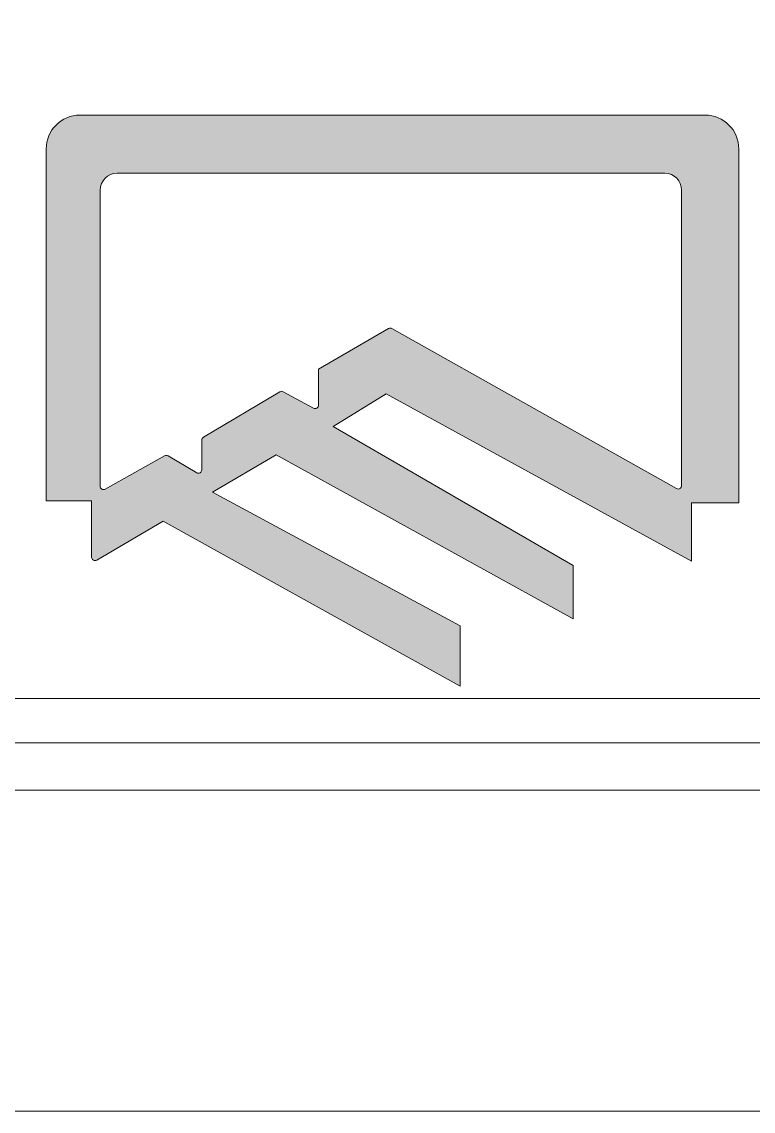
# Model space of a CAD drawing. Header units: metres. Extents: x 236 to 355, y 67 to 475.
# Drawn here: x 291.449 to 293.045, y 317.339 to 319.715 of the extents above; entities that cross this region are included whole.
import ezdxf

# ---------------------------------------------------------------- set-up
doc = ezdxf.new("R2010")
doc.units = ezdxf.units.M
doc.header["$LTSCALE"] = 0.007
doc.header["$MEASUREMENT"] = 0
for name, color, linetype in [('6', 6, 'Continuous'), ('DIM1', 40, 'Continuous'), ('H', 7, 'Continuous')]:
    doc.layers.add(name, color=color, linetype=linetype)

msp = doc.modelspace()

# ---------------------------------------------------------------- hatches: boundary and pattern name
at = {"layer": 'H', "lineweight": 5}
h = msp.add_hatch(color=256, dxfattribs=at)
h.dxf.hatch_style = 1
edge = h.paths.add_edge_path(flags=16)
edge.add_line((291.6309425383077, 318.6961369031542), (291.7606120027413, 318.7687601629314))
edge.add_arc((291.764203552225, 318.7623474199686), 0.007350000000017982, 59.437097630439325, 119.25163823809879, ccw=False)
edge.add_line((291.7679409096211, 318.768676295042), (291.8304819709257, 318.7317442501995))
edge.add_arc((291.8342193283216, 318.738073125273), 0.007350000000011949, 239.4370976314277, 360)
edge.add_line((291.8415693283216, 318.738073125273), (291.8415693283216, 318.8030465802448))
edge.add_arc((291.8489193283216, 318.8030465802448), 0.00735000000000241, 120.6793370898819, 180.0000000004431, ccw=False)
edge.add_line((291.8451691173063, 318.8093678473125), (292.012111486671, 318.9084095593286))
edge.add_arc((292.0158616976862, 318.9020882922609), 0.007349999999919556, 61.4055559901837, 120.67933708972691, ccw=False)
edge.add_line((292.019379457059, 318.9085418082789), (292.0853329283811, 318.8725911046203))
edge.add_arc((292.088850687754, 318.8790446206383), 0.007350000000035549, 241.4055559904133, 360)
edge.add_line((292.096200687754, 318.8790446206383), (292.096200687754, 318.9578182255407))
edge.add_line((292.096200687754, 318.9578182255407), (292.249093813542, 319.0464406598501))
edge.add_arc((292.2527797116638, 319.0400816776174), 0.007349999999953217, 60.65149446919912, 120.0981457140401, ccw=False)
edge.add_line((292.2563820977339, 319.0464883393536), (292.877490201784, 318.6972469911855))
edge.add_arc((292.8810925878541, 318.7036536529217), 0.007350000000015537, 240.6514944694163, 359.9999999995569)
edge.add_line((292.8884425878541, 318.7036536529216), (292.8884425878541, 319.3481539387913))
edge.add_arc((292.8516925878541, 319.3481539387913), 0.03674999999998363, 0, 90)
edge.add_line((292.8516925878541, 319.3849039387912), (291.6567509888239, 319.3849039387912))
edge.add_arc((291.6567509888239, 319.3481539387913), 0.03674999999998363, 90, 180)
edge.add_line((291.6200009888239, 319.3481539387913), (291.6200009888239, 318.7025496461168))
edge.add_arc((291.6273509888239, 318.7025496461168), 0.00735000000000241, 180, 299.251638238702)
edge = h.paths.add_edge_path()
edge.add_line((291.5022363003773, 318.6701938320983), (291.5022363003773, 319.43816101312))
edge.add_arc((291.5757363003772, 319.43816101312), 0.07349999999996726, 90, 180, ccw=False)
edge.add_line((291.5757363003772, 319.5116610131199), (292.9396458404633, 319.5116610131199))
edge.add_arc((292.9396458404633, 319.43816101312), 0.07349999999996726, 0, 90, ccw=False)
edge.add_line((293.0131458404633, 319.43816101312), (293.0131458404633, 318.6660813360106))
edge.add_line((293.0131458404633, 318.6660813360106), (292.9102189812029, 318.6660813360106))
edge.add_line((292.9102189812029, 318.6660813360106), (292.9102189812029, 318.539119577159))
edge.add_line((292.9102189812029, 318.539119577159), (292.2440521646736, 318.9038293684947))
edge.add_line((292.2440521646736, 318.9038293684947), (292.1279871329225, 318.8325780622026))
edge.add_line((292.1279871329225, 318.8325780622026), (292.6519677727599, 318.529302752696))
edge.add_line((292.6519677727599, 318.529302752696), (292.6519677727599, 318.4129563612371))
edge.add_line((292.6519677727599, 318.4129563612371), (292.0035730623433, 318.7710077755396))
edge.add_line((292.0035730623433, 318.7710077755396), (291.8650034033083, 318.6894305736668))
edge.add_line((291.8650034033083, 318.6894305736668), (292.4049585507621, 318.3977170625317))
edge.add_line((292.4049585507621, 318.3977170625317), (292.4049585507621, 318.2664494761461))
edge.add_line((292.4049585507621, 318.2664494761461), (291.7575479222502, 318.6259569179024))
edge.add_line((291.7575479222502, 318.6259569179024), (291.6124690288111, 318.5413007022946))
edge.add_arc((291.608764699849, 318.5476489655958), 0.007350000000067124, 180.0000000004431, 300.26435146208155, ccw=False)
edge.add_line((291.6014146998489, 318.5476489655957), (291.6014146998489, 318.6701938320983))
edge.add_line((291.6014146998489, 318.6701938320983), (291.5022363003773, 318.6701938320983))
h = msp.add_hatch(color=256, dxfattribs=at)
h.dxf.hatch_style = 1
edge = h.paths.add_edge_path(flags=16)
edge.add_line((291.6309425383077, 318.6961369031542), (291.7606120027413, 318.7687601629314))
edge.add_arc((291.764203552225, 318.7623474199686), 0.007350000000017982, 59.437097630439325, 119.25163823809879, ccw=False)
edge.add_line((291.7679409096211, 318.768676295042), (291.8304819709257, 318.7317442501995))
edge.add_arc((291.8342193283216, 318.738073125273), 0.007350000000011949, 239.4370976314277, 360)
edge.add_line((291.8415693283216, 318.738073125273), (291.8415693283216, 318.8030465802448))
edge.add_arc((291.8489193283216, 318.8030465802448), 0.00735000000000241, 120.6793370898819, 180.0000000004431, ccw=False)
edge.add_line((291.8451691173063, 318.8093678473125), (292.012111486671, 318.9084095593286))
edge.add_arc((292.0158616976862, 318.9020882922609), 0.007349999999919556, 61.4055559901837, 120.67933708972691, ccw=False)
edge.add_line((292.019379457059, 318.9085418082789), (292.0853329283811, 318.8725911046203))
edge.add_arc((292.088850687754, 318.8790446206383), 0.007350000000035549, 241.4055559904133, 360)
edge.add_line((292.096200687754, 318.8790446206383), (292.096200687754, 318.9578182255407))
edge.add_line((292.096200687754, 318.9578182255407), (292.249093813542, 319.0464406598501))
edge.add_arc((292.2527797116638, 319.0400816776174), 0.007349999999953217, 60.65149446919912, 120.0981457140401, ccw=False)
edge.add_line((292.2563820977339, 319.0464883393536), (292.877490201784, 318.6972469911855))
edge.add_arc((292.8810925878541, 318.7036536529217), 0.007350000000015537, 240.6514944694163, 359.9999999995569)
edge.add_line((292.8884425878541, 318.7036536529216), (292.8884425878541, 319.3481539387913))
edge.add_arc((292.8516925878541, 319.3481539387913), 0.03674999999998363, 0, 90)
edge.add_line((292.8516925878541, 319.3849039387912), (291.6567509888239, 319.3849039387912))
edge.add_arc((291.6567509888239, 319.3481539387913), 0.03674999999998363, 90, 180)
edge.add_line((291.6200009888239, 319.3481539387913), (291.6200009888239, 318.7025496461168))
edge.add_arc((291.6273509888239, 318.7025496461168), 0.00735000000000241, 180, 299.251638238702)
edge = h.paths.add_edge_path()
edge.add_line((291.5022363003773, 318.6701938320983), (291.5022363003773, 319.43816101312))
edge.add_arc((291.5757363003772, 319.43816101312), 0.07349999999996726, 90, 180, ccw=False)
edge.add_line((291.5757363003772, 319.5116610131199), (292.9396458404633, 319.5116610131199))
edge.add_arc((292.9396458404633, 319.43816101312), 0.07349999999996726, 0, 90, ccw=False)
edge.add_line((293.0131458404633, 319.43816101312), (293.0131458404633, 318.6660813360106))
edge.add_line((293.0131458404633, 318.6660813360106), (292.9102189812029, 318.6660813360106))
edge.add_line((292.9102189812029, 318.6660813360106), (292.9102189812029, 318.539119577159))
edge.add_line((292.9102189812029, 318.539119577159), (292.2440521646736, 318.9038293684947))
edge.add_line((292.2440521646736, 318.9038293684947), (292.1279871329225, 318.8325780622026))
edge.add_line((292.1279871329225, 318.8325780622026), (292.6519677727599, 318.529302752696))
edge.add_line((292.6519677727599, 318.529302752696), (292.6519677727599, 318.4129563612371))
edge.add_line((292.6519677727599, 318.4129563612371), (292.0035730623433, 318.7710077755396))
edge.add_line((292.0035730623433, 318.7710077755396), (291.8650034033083, 318.6894305736668))
edge.add_line((291.8650034033083, 318.6894305736668), (292.4049585507621, 318.3977170625317))
edge.add_line((292.4049585507621, 318.3977170625317), (292.4049585507621, 318.2664494761461))
edge.add_line((292.4049585507621, 318.2664494761461), (291.7575479222502, 318.6259569179024))
edge.add_line((291.7575479222502, 318.6259569179024), (291.6124690288111, 318.5413007022946))
edge.add_arc((291.608764699849, 318.5476489655958), 0.007350000000067124, 180.0000000004431, 300.26435146208155, ccw=False)
edge.add_line((291.6014146998489, 318.5476489655957), (291.6014146998489, 318.6701938320983))
edge.add_line((291.6014146998489, 318.6701938320983), (291.5022363003773, 318.6701938320983))

# ---------------------------------------------------------------- linework, layer by layer
at = {"layer": '6', "lineweight": 5}
for points in [[(311.936351880375, 337.639363661734), (283.6363518803753, 337.639363661734), (283.6363518803753, 318.0393636617341), (311.936351880375, 318.0393636617341)], [(311.936351880375, 337.639363661734), (283.6363518803753, 337.639363661734), (283.6363518803753, 318.0393636617341), (311.936351880375, 318.0393636617341)], [(311.832790783591, 337.53580256495), (283.7399129771593, 337.53580256495), (283.7399129771593, 318.1429247585181), (311.832790783591, 318.1429247585181)], [(311.832790783591, 337.53580256495), (283.7399129771593, 337.53580256495), (283.7399129771593, 318.1429247585181), (311.832790783591, 318.1429247585181)], [(311.7363518803751, 337.4393636617341), (283.8363518803752, 337.4393636617341), (283.8363518803752, 318.239363661734), (311.7363518803751, 318.239363661734)], [(311.7363518803751, 337.4393636617341), (283.8363518803752, 337.4393636617341), (283.8363518803752, 318.239363661734), (311.7363518803751, 318.239363661734)]]:
    msp.add_lwpolyline(points, close=True, dxfattribs=at)
at = {"layer": 'DIM1', "lineweight": 5}
msp.add_lwpolyline([(312.6363518803751, 338.3393636617341), (282.9363518803752, 338.3393636617341), (282.9363518803752, 317.3393636617341), (312.6363518803751, 317.3393636617341)], close=True, dxfattribs=at)
msp.add_lwpolyline([(312.6363518803751, 338.3393636617341), (282.9363518803752, 338.3393636617341), (282.9363518803752, 317.3393636617341), (312.6363518803751, 317.3393636617341)], close=True, dxfattribs=at)
at = {"layer": 'H', "lineweight": 5}
for points in [[(291.5022363003773, 318.6701938320983), (291.5022363003773, 319.43816101312, -0.414213562373095), (291.5757363003772, 319.5116610131199), (292.9396458404633, 319.5116610131199, -0.414213562373095), (293.0131458404633, 319.43816101312), (293.0131458404633, 318.6660813360106), (292.9102189812029, 318.6660813360106), (292.9102189812029, 318.539119577159), (292.2440521646736, 318.9038293684947), (292.1279871329225, 318.8325780622026), (292.6519677727599, 318.529302752696), (292.6519677727599, 318.4129563612371), (292.0035730623433, 318.7710077755396), (291.8650034033083, 318.6894305736668), (292.4049585507621, 318.3977170625317), (292.4049585507621, 318.2664494761461), (291.7575479222502, 318.6259569179024), (291.6124690288111, 318.5413007022946, -0.5788892291974539), (291.6014146998489, 318.5476489655957), (291.6014146998489, 318.6701938320983)], [(291.5022363003773, 318.6701938320983), (291.5022363003773, 319.43816101312, -0.414213562373095), (291.5757363003772, 319.5116610131199), (292.9396458404633, 319.5116610131199, -0.414213562373095), (293.0131458404633, 319.43816101312), (293.0131458404633, 318.6660813360106), (292.9102189812029, 318.6660813360106), (292.9102189812029, 318.539119577159), (292.2440521646736, 318.9038293684947), (292.1279871329225, 318.8325780622026), (292.6519677727599, 318.529302752696), (292.6519677727599, 318.4129563612371), (292.0035730623433, 318.7710077755396), (291.8650034033083, 318.6894305736668), (292.4049585507621, 318.3977170625317), (292.4049585507621, 318.2664494761461), (291.7575479222502, 318.6259569179024), (291.6124690288111, 318.5413007022946, -0.5788892291974539), (291.6014146998489, 318.5476489655957), (291.6014146998489, 318.6701938320983)], [(291.6309425383077, 318.6961369031542), (291.7606120027413, 318.7687601629314, -0.2670820616759322), (291.7679409096211, 318.768676295042), (291.8304819709257, 318.7317442501995, 0.5806297594801035), (291.8415693283216, 318.738073125273), (291.8415693283216, 318.8030465802448, -0.2647747195794538), (291.8451691173063, 318.8093678473125), (292.012111486671, 318.9084095593286, -0.2645558300937446), (292.019379457059, 318.9085418082789), (292.0853329283811, 318.8725911046203, 0.5692018259867035), (292.096200687754, 318.8790446206383), (292.096200687754, 318.9578182255407), (292.249093813542, 319.0464406598501, -0.2653630721148463), (292.2563820977339, 319.0464883393536), (292.877490201784, 318.6972469911855, 0.5735662282641093), (292.8884425878541, 318.7036536529216), (292.8884425878541, 319.3481539387913, 0.414213562373095), (292.8516925878541, 319.3849039387912), (291.6567509888239, 319.3849039387912, 0.414213562373095), (291.6200009888239, 319.3481539387913), (291.6200009888239, 318.7025496461168, 0.573004654061637)], [(291.6309425383077, 318.6961369031542), (291.7606120027413, 318.7687601629314, -0.2670820616759322), (291.7679409096211, 318.768676295042), (291.8304819709257, 318.7317442501995, 0.5806297594801035), (291.8415693283216, 318.738073125273), (291.8415693283216, 318.8030465802448, -0.2647747195794538), (291.8451691173063, 318.8093678473125), (292.012111486671, 318.9084095593286, -0.2645558300937446), (292.019379457059, 318.9085418082789), (292.0853329283811, 318.8725911046203, 0.5692018259867035), (292.096200687754, 318.8790446206383), (292.096200687754, 318.9578182255407), (292.249093813542, 319.0464406598501, -0.2653630721148463), (292.2563820977339, 319.0464883393536), (292.877490201784, 318.6972469911855, 0.5735662282641093), (292.8884425878541, 318.7036536529216), (292.8884425878541, 319.3481539387913, 0.414213562373095), (292.8516925878541, 319.3849039387912), (291.6567509888239, 319.3849039387912, 0.414213562373095), (291.6200009888239, 319.3481539387913), (291.6200009888239, 318.7025496461168, 0.573004654061637)]]:
    msp.add_lwpolyline(points, format="xyb", close=True, dxfattribs=at)

doc.saveas('drawing.dxf')
